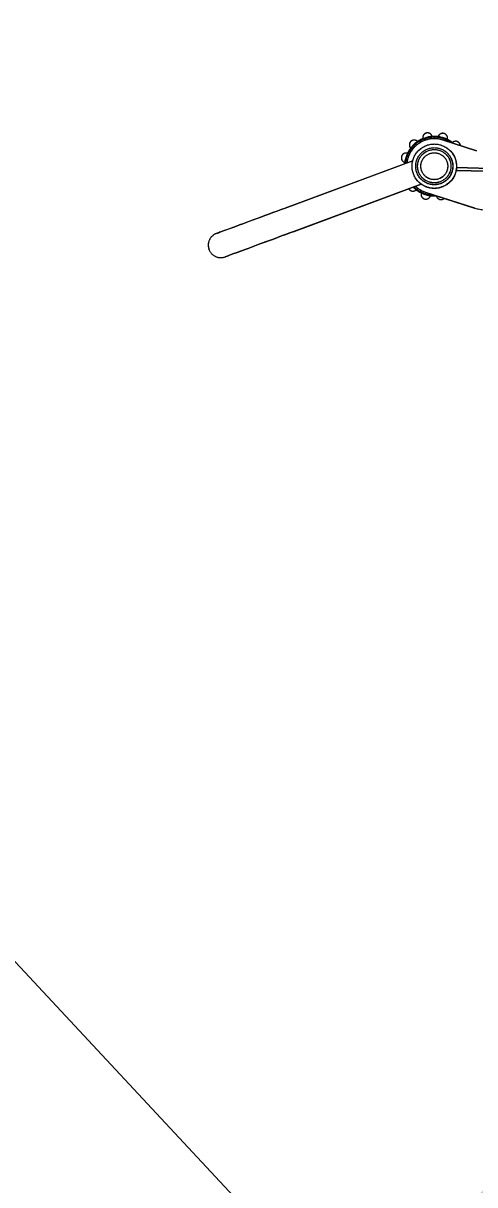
# Model space of a CAD drawing. Header units: millimetres. Extents: x -71377 to 516042, y -145869 to 441446.
# Drawn here: x 205654 to 206269, y 211142 to 212724 of the extents above; entities that cross this region are included whole.
import ezdxf

# ---------------------------------------------------------------- set-up
doc = ezdxf.new("R2010")
doc.units = ezdxf.units.MM
doc.header["$LTSCALE"] = 1000
doc.linetypes.add('IMPORT-DASHEDX2 _4_', pattern=[152.4, 101.6, -50.8])
for name, color, linetype, lineweight in [('05', 5, 'IMPORT-DASHEDX2 _4_', 5), ('06', 6, 'Continuous', 5), ('A-text-1', 3, 'Continuous', 5), ('조경라인_dwg', 8, 'Continuous', 5)]:
    doc.layers.add(name, color=color, linetype=linetype, lineweight=lineweight)
doc.styles.add('나눔고딕_3', font='NanumGothic.ttf', dxfattribs={"height": 1400})

# ---------------------------------------------------------------- blocks, each defined once
blk = doc.blocks.new('조경라인_dwg-6847807-지반층 배치도')
at = {"layer": '05', "flags": 128}
for points in [[(206271.5, 212550.2), (206225.2, 212565), (206271.3, 212550.2)], [(206184.5, 212536.5), (206011, 212472.3), (206184.4, 212536.5)], [(206320.5, 212521.3), (206320.7, 212525.3), (206244, 212527.6), (206320.5, 212525.4), (206320.4, 212521.4)], [(205929.1, 212405.7), (205929.3, 212405.8), (205929.8, 212406), (205930.6, 212406.3), (205931.8, 212406.7), (205933.3, 212407.3), (205935.2, 212408), (205937.3, 212408.8), (205939.8, 212409.7), (205942.6, 212410.7), (205945.7, 212411.9), (205949, 212413.1), (205952.7, 212414.4), (205956.6, 212415.9), (205960.7, 212417.4), (205965, 212419), (205969.6, 212420.7), (205974.3, 212422.5), (205979.3, 212424.3), (205984.4, 212426.2), (205989.6, 212428.1), (205995, 212430.1), (206000.4, 212432.1), (206006, 212434.2), (206011.6, 212436.2), (206017.2, 212438.3), (206022.9, 212440.4), (206196.2, 212504.6), (206022.8, 212440.4), (206017.1, 212438.3), (206011.5, 212436.3), (206005.9, 212434.2), (206000.3, 212432.1), (205994.9, 212430.1), (205989.5, 212428.1), (205984.3, 212426.2), (205979.2, 212424.3), (205974.2, 212422.5), (205969.5, 212420.7), (205964.9, 212419), (205960.6, 212417.4), (205956.4, 212415.9), (205952.6, 212414.5), (205948.9, 212413.1), (205945.6, 212411.9), (205942.5, 212410.7), (205939.7, 212409.7), (205937.2, 212408.8), (205935.1, 212408), (205933.2, 212407.3), (205931.7, 212406.8), (205930.5, 212406.3), (205929.7, 212406), (205929.1, 212405.8), (205929, 212405.7)], [(206268.9, 212472.2), (206202.4, 212493.5), (206268.8, 212472.3)], [(206011.1, 212472.3), (206005.4, 212470.2), (205999.8, 212468.1), (205994.2, 212466), (205988.6, 212464), (205983.2, 212462), (205977.8, 212460), (205972.6, 212458.1), (205967.5, 212456.2), (205962.6, 212454.3), (205957.8, 212452.6), (205953.2, 212450.9), (205948.9, 212449.3), (205944.8, 212447.8), (205940.9, 212446.3), (205937.2, 212445), (205933.9, 212443.7), (205930.8, 212442.6), (205928, 212441.6), (205925.5, 212440.7), (205923.4, 212439.9), (205921.5, 212439.2), (205920, 212438.6), (205918.8, 212438.2), (205918, 212437.9), (205917.5, 212437.7), (205917.2, 212437.6), (205917.3, 212437.7), (205917.9, 212437.9), (205918.7, 212438.2), (205919.9, 212438.6), (205921.4, 212439.2), (205923.3, 212439.9), (205925.4, 212440.7), (205927.9, 212441.6), (205930.7, 212442.6), (205933.8, 212443.8), (205937.1, 212445), (205940.8, 212446.4), (205944.6, 212447.8), (205948.8, 212449.3), (205953.1, 212450.9), (205957.7, 212452.6), (205962.4, 212454.4), (205967.4, 212456.2), (205972.5, 212458.1), (205977.7, 212460), (205983.1, 212462), (205988.5, 212464), (205994.1, 212466.1), (205999.7, 212468.1), (206005.3, 212470.2), (206011, 212472.3)]]:
    blk.add_lwpolyline(points, dxfattribs=at)
blk.add_lwpolyline([(206244, 212523.6), (206320.4, 212521.4), (206243.9, 212523.6), (206244, 212526.7)], close=True, dxfattribs=at)
at = {"layer": '05'}
for centre, radius in [((206213.8, 212529.3), 30.2), ((206213.9, 212529.2), 30.3), ((206213.8, 212529.3), 25.2), ((206213.9, 212529.2), 25.3), ((206213.8, 212529.3), 22.7), ((206213.9, 212529.2), 22.7), ((206213.8, 212529.3), 18.3), ((206213.9, 212529.2), 18.3)]:
    blk.add_circle(centre, radius, dxfattribs=at)
for centre, radius, start, end in [((206213.8, 212529.3), 40.5, 50.0662, 175.4838), ((206213.9, 212529.2), 40.5, 50.0662, 175.4838), ((206213.8, 212529.3), 39.5, 53.9472, 174.8111), ((206213.9, 212529.2), 39.5, 53.9472, 174.8111), ((206213.8, 212529.3), 37.5, 72.2578, 173.345), ((206213.9, 212529.2), 37.5, 72.2578, 173.345), ((206186.4, 212558.4), 6.5, 43.0824, 223.5232), ((206186.5, 212558.3), 6.5, 43.0824, 223.5232), ((206204.6, 212568.2), 6.5, 13.0824, 193.5232), ((206204.7, 212568.1), 6.5, 13.0824, 193.5232), ((206225.3, 212567.6), 6.5, 343.0824, 163.5232), ((206225.4, 212567.5), 6.5, 343.0824, 163.5232), ((206242.9, 212556.7), 6.5, 4.8777, 133.5232), ((206243, 212556.7), 6.5, 4.8777, 133.5232), ((206175.5, 212540.7), 6.5, 73.0824, 253.5232), ((206175.6, 212540.7), 6.5, 73.0824, 253.5232), ((206184.7, 212501.8), 6.5, 212.477, 313.3028), ((206184.8, 212501.8), 6.5, 212.477, 313.3028), ((206213.8, 212529.3), 40.5, 225.1218, 274.4494), ((206213.9, 212529.2), 40.5, 225.1218, 274.4494), ((206213.8, 212529.3), 39.5, 225.7944, 270.5685), ((206213.9, 212529.2), 39.5, 225.7944, 270.5685), ((206213.8, 212529.3), 37.5, 227.2605, 252.2578), ((206213.9, 212529.2), 37.5, 227.2605, 252.2578), ((206202.3, 212490.9), 6.5, 163.0824, 343.5232), ((206202.4, 212490.9), 6.5, 163.0824, 343.5232), ((206223, 212490.3), 6.5, 192.0493, 313.3028), ((206223.1, 212490.3), 6.5, 192.0493, 313.3028), ((206284.1, 212519.9), 50, 252.2578, 313.3028), ((205923.1, 212421.7), 17, 110.3028, 290.3028), ((205923.2, 212421.7), 17, 110.3028, 290.3028)]:
    blk.add_arc(centre, radius, start, end, dxfattribs=at)
at = {"layer": '06'}
blk.add_line((212804.2, 203766.6), (204451.3, 212724), dxfattribs=at)

msp = doc.modelspace()

# ---------------------------------------------------------------- block references
at = {"layer": '조경라인_dwg', "rotation": 8.537736462515947e-07}
msp.add_blockref('조경라인_dwg-6847807-지반층 배치도', (0, 0), dxfattribs=at)

# ---------------------------------------------------------------- texts
at = {"layer": 'A-text-1', "insert": (207122, 212331.9), "char_height": 1400, "width": 19076.981, "attachment_point": 1, "rotation": 313, "line_spacing_factor": 1.2, "style": '나눔고딕_3'}
msp.add_mtext('\\pxt9.07143,18.14286,27.21429,36.28571,45.35714,54.42857,63.5,72.57143,81.64286,90.71429,99.78571,108.85714,117.92857,127,136.07143,145.14286,154.21429,163.28571,172.35714,181.42857,190.5,199.57143,208.64286,217.71429,226.78571,235.85714,244.92857,254,263.07143,272.14286,281.21429,290.28571;{근로자휴게실(B1F)}', dxfattribs=at)

doc.saveas('drawing.dxf')
